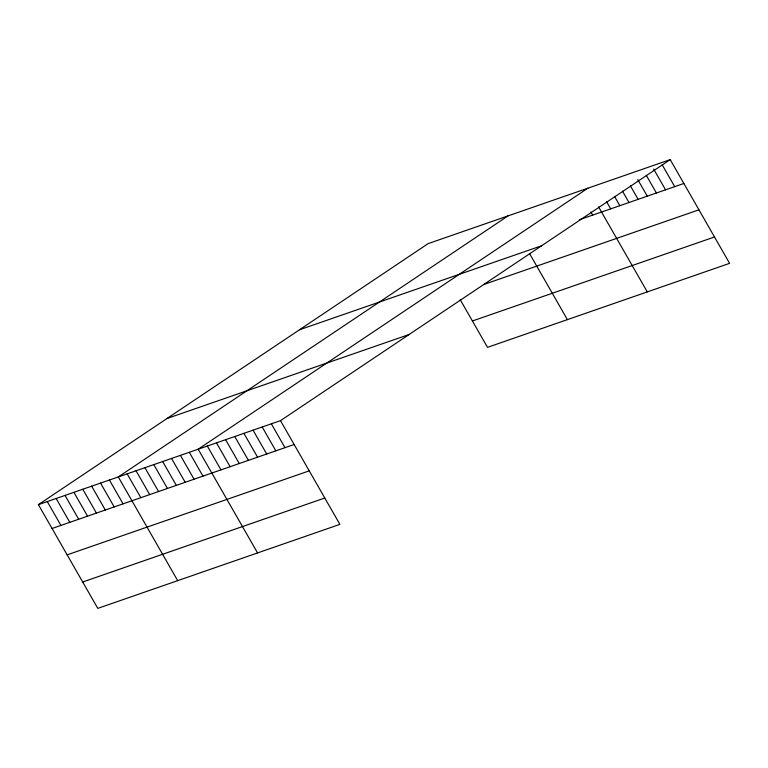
<?xml version="1.0" encoding="UTF-8"?>
<svg xmlns="http://www.w3.org/2000/svg" width="768" height="768" viewBox="0 0 768 768"><rect width="100%" height="100%" fill="white"/><g stroke="black" fill="none" stroke-linecap="round" stroke-linejoin="round"><path stroke-width="1.15" d="M38.4 504.653L280.483 420.653L339.888 524.371L97.805 608.371L38.4 504.653L428.112 243.629L670.205 159.629L729.6 263.347L487.517 347.347L460.195 299.654M508.003 215.914L118.291 476.928L177.686 580.646M587.894 188.189L198.173 449.213L257.578 552.931M280.483 420.653L670.205 159.629M579.35 219.734L683.856 183.475M299.51 329.77L541.594 245.77M483.494 284.592L698.947 209.827M167.002 418.512L409.094 334.512M472.416 320.986L714.499 236.986M52.051 528.49L294.134 444.49M67.152 554.851L309.235 470.851M82.704 582.01L324.787 498.01M662.246 164.88L674.707 186.643M653.693 169.085L665.558 189.821M646.33 175.373L656.419 192.989M637.776 179.578L647.27 196.166M630.413 185.866L638.131 199.334M622.454 191.107L628.982 202.512M614.496 196.358L619.834 205.68M606.538 201.6L610.694 208.858M598.579 206.851L647.29 291.907M590.89 211.997L592.666 215.107M529.786 253.949L567.398 319.632M271.344 423.821L284.995 447.667M262.195 426.998L275.846 450.835M253.046 430.166L266.707 454.013M243.907 433.344L257.558 457.181M234.758 436.522L248.41 460.358M225.61 439.69L239.27 463.536M216.47 442.867L230.122 466.704M207.322 446.035L220.973 469.882M189.302 452.294L202.954 476.131M180.422 455.376L194.074 479.213M171.542 458.448L185.203 482.294M162.672 461.53L176.323 485.376M153.792 464.611L167.443 488.448M144.922 467.693L158.573 491.53M136.042 470.774L149.693 494.611M127.162 473.856L140.822 497.693M109.411 480.01L123.062 503.856M100.531 483.091L114.192 506.928M91.661 486.173L105.312 510.01M82.781 489.254L96.432 513.091M73.91 492.336L87.562 516.173M65.03 495.408L78.682 519.254M56.15 498.49L69.811 522.336M47.28 501.571L60.931 525.418"/></g></svg>
